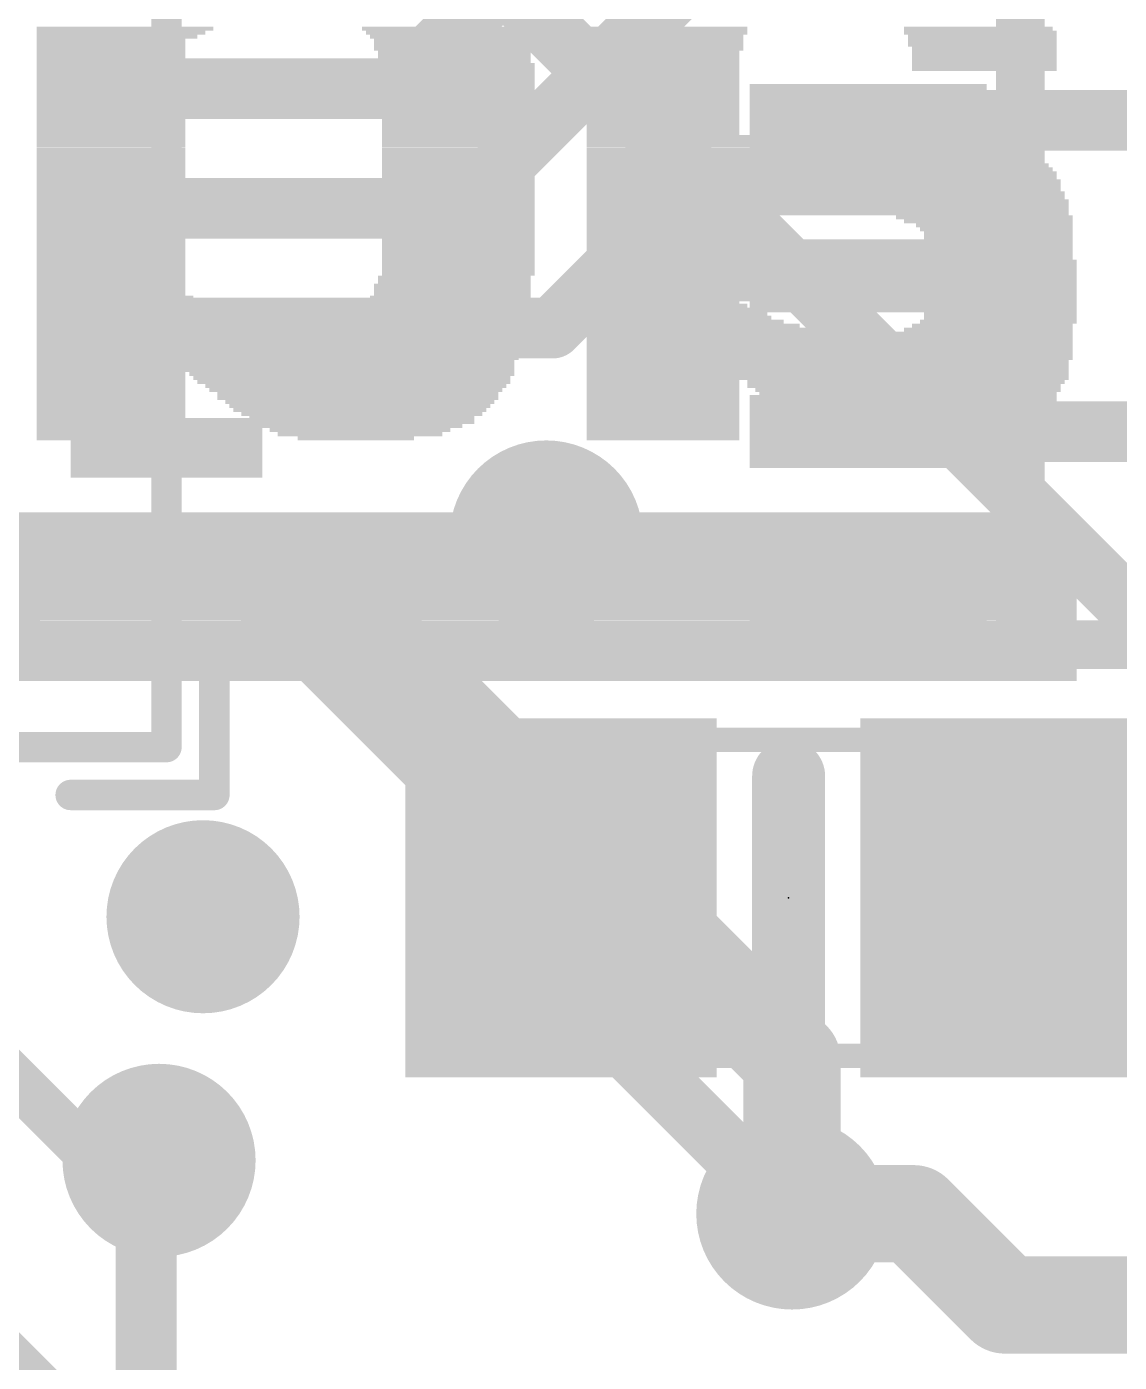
# Model space of a CAD drawing. Extents: x -0.1 to 28.1, y -0.3 to 29.2.
# Drawn here: x 14.84 to 19.4, y 9.16 to 14.74 of the extents above; entities that cross this region are included whole.
import ezdxf

# ---------------------------------------------------------------- set-up
doc = ezdxf.new("R2010")
doc.units = 0
for name, color, linetype in [('1', 12, 'CONTINUOUS'), ('16', 132, 'CONTINUOUS'), ('18', 110, 'CONTINUOUS'), ('21', 40, 'CONTINUOUS'), ('22', 6, 'CONTINUOUS'), ('23', 53, 'CONTINUOUS'), ('51', 253, 'CONTINUOUS')]:
    doc.layers.add(name, color=color, linetype=linetype)

# ---------------------------------------------------------------- blocks, each defined once
blk = doc.blocks.new('RECT')
blk.add_solid([(-0.5, -0.5), (0.5, -0.5), (-0.5, 0.5), (0.5, 0.5)])
blk = doc.blocks.new('ROUNDV')
at = {"const_width": 0.5}
blk.add_lwpolyline([(0, -0.25, 1), (0, 0.25, 1), (0, -0.25)], format="xyb", dxfattribs=at)

msp = doc.modelspace()

# ---------------------------------------------------------------- linework, layer by layer
at = {"layer": '1'}
for points, const_width in [([(16.3828, 14.4778), (17.399, 15.494)], 0.254), ([(16.6448, 13.9778), (17.653, 14.986)], 0.254), ([(16.3828, 14.4778), (15.422, 14.4778)], 0.254), ([(18.3516, 14.3452), (20.9608, 14.3452)], 0.254), ([(15.422, 13.9778), (16.6448, 13.9778)], 0.254), ([(17.0338, 13.4778), (17.272, 13.716)], 0.254), ([(17.272, 13.716), (17.9498, 13.716)], 0.254), ([(17.9498, 13.716), (17.9706, 13.6952)], 0.254), ([(17.9706, 13.6952), (18.3516, 13.6952)], 0.254), ([(15.422, 13.4778), (17.0338, 13.4778)], 0.254), ([(18.3516, 13.0452), (19.9748, 13.0452)], 0.254), ([(15.422, 12.4778), (15.7082, 12.4778)], 0.2032), ([(15.7082, 12.4778), (15.7082, 12.4598)], 0.254), ([(15.7082, 12.4598), (17.0696, 11.0984)], 0.254), ([(17.0696, 10.7434), (17.0696, 11.0984)], 0.254), ([(18.034, 9.779), (17.0696, 10.7434)], 0.254), ([(14.626, 10.502), (15.126, 10.002)], 0.2032), ([(13.945, 10.002), (14.999, 8.948)], 0.2032), ([(15.126, 10.002), (15.391, 10.002)], 0.2032), ([(18.542, 9.779), (18.034, 9.779)], 0.4064), ([(18.923, 9.398), (18.542, 9.779)], 0.4064), ([(22.647, 9.398), (18.923, 9.398)], 0.4064)]:
    msp.add_lwpolyline(points, dxfattribs=dict(at, const_width=const_width))
for points, const_width in [([(15.422, 14.5413, 1), (15.422, 14.4143)], 0.127), ([(16.3379, 14.5227, 1), (16.4277, 14.4329)], 0.127), ([(16.3828, 14.4143, 1), (16.3828, 14.5413)], 0.127), ([(18.3516, 14.4087, 1), (18.3516, 14.2817)], 0.127), ([(15.422, 14.0413, 1), (15.422, 13.9143)], 0.127), ([(16.5999, 14.0227, 1), (16.6897, 13.9329)], 0.127), ([(16.6448, 13.9143, 1), (16.6448, 14.0413)], 0.127), ([(17.272, 13.7795, 1), (17.272, 13.6525)], 0.127), ([(17.3169, 13.6711, 1), (17.2271, 13.7609)], 0.127), ([(17.9947, 13.7609, 1), (17.9049, 13.6711)], 0.127), ([(17.9498, 13.6525, 1), (17.9498, 13.7795)], 0.127), ([(17.9706, 13.7587, 1), (17.9706, 13.6317)], 0.127), ([(17.9257, 13.6503, 1), (18.0155, 13.7401)], 0.127), ([(18.3516, 13.6317, 1), (18.3516, 13.7587)], 0.127), ([(15.422, 13.5413, 1), (15.422, 13.4143)], 0.127), ([(16.9889, 13.5227, 1), (17.0787, 13.4329)], 0.127), ([(17.0338, 13.4143, 1), (17.0338, 13.5413)], 0.127), ([(18.3516, 13.1087, 1), (18.3516, 12.9817)], 0.127), ([(15.422, 12.5286, 1), (15.422, 12.427)], 0.1016), ([(15.7717, 12.4778, 1), (15.6447, 12.4778)], 0.127), ([(15.7531, 12.5047, 1), (15.6633, 12.4149)], 0.127), ([(15.7082, 12.427, 1), (15.7082, 12.5286)], 0.1016), ([(15.6447, 12.4598, 1), (15.7717, 12.4598)], 0.127), ([(17.1331, 11.0984, 1), (17.0061, 11.0984)], 0.127), ([(17.0247, 11.0535, 1), (17.1145, 11.1433)], 0.127), ([(17.1145, 10.7883, 1), (17.0247, 10.6985)], 0.127), ([(17.0061, 10.7434, 1), (17.1331, 10.7434)], 0.127), ([(15.126, 10.0528, 1), (15.126, 9.9512)], 0.1016), ([(15.391, 9.9512, 1), (15.391, 10.0528)], 0.1016), ([(15.0901, 9.9661, 1), (15.1619, 10.0379)], 0.1016), ([(18.034, 9.8806, 1), (18.034, 9.6774)], 0.2032), ([(18.6138, 9.8508, 1), (18.4702, 9.7072)], 0.2032), ([(18.542, 9.6774, 1), (18.542, 9.8806)], 0.2032), ([(17.9891, 9.7341, 1), (18.0789, 9.8239)], 0.127), ([(18.923, 9.4996, 1), (18.923, 9.2964)], 0.2032), ([(18.8512, 9.3262, 1), (18.9948, 9.4698)], 0.2032)]:
    msp.add_lwpolyline(points, format="xyb", dxfattribs=dict(at, const_width=const_width))
at = {"layer": '16'}
for points, const_width in [([(16.51, 15.24), (20.701, 11.049)], 0.254), ([(12.547, 10.196), (14.8288, 12.4778)], 0.4064), ([(15.9772, 12.4778), (14.8288, 12.4778)], 0.4064), ([(15.9772, 12.4778), (18.034, 10.421)], 0.4064), ([(18.034, 10.421), (18.034, 9.779)], 0.4064), ([(15.337, 10.002), (15.337, 5.685)], 0.254), ([(15.391, 10.002), (15.337, 10.002)], 0.2032)]:
    msp.add_lwpolyline(points, dxfattribs=dict(at, const_width=const_width))
for points, const_width in [([(14.8288, 12.5794, 1), (14.8288, 12.3762)], 0.2032), ([(14.9006, 12.406, 1), (14.757, 12.5496)], 0.2032), ([(16.049, 12.5496, 1), (15.9054, 12.406)], 0.2032), ([(15.9772, 12.3762, 1), (15.9772, 12.5794)], 0.2032), ([(18.1356, 10.421, 1), (17.9324, 10.421)], 0.2032), ([(17.9622, 10.3492, 1), (18.1058, 10.4928)], 0.2032), ([(15.4005, 10.002, 1), (15.2735, 10.002)], 0.127), ([(15.337, 10.0528, 1), (15.337, 9.9512)], 0.1016), ([(15.391, 9.9512, 1), (15.391, 10.0528)], 0.1016), ([(17.9324, 9.779, 1), (18.1356, 9.779)], 0.2032)]:
    msp.add_lwpolyline(points, format="xyb", dxfattribs=dict(at, const_width=const_width))
at = {"layer": '21'}
for points, const_width in [([(23.5522, 12.1556), (18.9866, 12.1556)], 0.2032), ([(15.622, 11.5278), (15.622, 12.1278)], 0.127), ([(18.0196, 11.6064), (18.0196, 10.5904)], 0.3048), ([(15.022, 11.5278), (15.622, 11.5278)], 0.127)]:
    msp.add_lwpolyline(points, dxfattribs=dict(at, const_width=const_width))
for points, const_width in [([(18.9866, 12.2064, 1), (18.9866, 12.1048)], 0.1016), ([(15.6538, 12.1278, 1), (15.5902, 12.1278)], 0.0635), ([(18.0958, 11.6064, 1), (17.9434, 11.6064)], 0.1524), ([(15.022, 11.5596, 1), (15.022, 11.4961)], 0.0635), ([(15.5902, 11.5278, 1), (15.6538, 11.5278)], 0.0635), ([(15.622, 11.4961, 1), (15.622, 11.5596)], 0.0635), ([(17.9434, 10.5904, 1), (18.0958, 10.5904)], 0.1524)]:
    msp.add_lwpolyline(points, format="xyb", dxfattribs=dict(at, const_width=const_width))
at = {"layer": '23'}
msp.add_point((18.0196, 11.0984), dxfattribs=at)
at = {"layer": '51'}
for points, const_width in [([(18.9866, 17.1848), (18.9866, 12.1556)], 0.2032), ([(15.422, 16.7278), (15.422, 11.7278)], 0.127), ([(15.422, 11.7278), (10.422, 11.7278)], 0.127), ([(17.6386, 11.7584), (18.4006, 11.7584)], 0.1016), ([(17.6636, 10.4384), (18.4006, 10.4384)], 0.1016)]:
    msp.add_lwpolyline(points, dxfattribs=dict(at, const_width=const_width))
for points, const_width in [([(18.9358, 12.1556, 1), (19.0374, 12.1556)], 0.1016), ([(15.422, 11.696, 1), (15.422, 11.7596)], 0.0635), ([(17.6386, 11.7838, 1), (17.6386, 11.733)], 0.0508), ([(18.4006, 11.733, 1), (18.4006, 11.7838)], 0.0508), ([(15.3902, 11.7278, 1), (15.4538, 11.7278)], 0.0635), ([(17.6636, 10.4638, 1), (17.6636, 10.413)], 0.0508), ([(18.4006, 10.413, 1), (18.4006, 10.4638)], 0.0508)]:
    msp.add_lwpolyline(points, format="xyb", dxfattribs=dict(at, const_width=const_width))

# ---------------------------------------------------------------- block references
at = {"layer": '1', "rotation": 270}
for p, xscale, yscale in [((15.422, 14.4778), 0.25, 0.8), ((18.3516, 14.3452), 0.3048, 0.9906), ((15.422, 13.9778), 0.25, 0.8), ((18.3516, 13.6952), 0.3048, 0.9906), ((15.422, 13.4778), 0.25, 0.8), ((18.3516, 13.0452), 0.3048, 0.9906), ((15.422, 12.9778), 0.25, 0.8), ((15.422, 12.4778), 0.25, 0.8), ((18.3516, 12.3952), 0.3048, 0.9906)]:
    msp.add_blockref('RECT', p, dxfattribs=dict(at, xscale=xscale, yscale=yscale))
at = {"layer": '1', "xscale": 1.3, "yscale": 1.5}
for p in [(17.0696, 11.0984), (18.9696, 11.0984)]:
    msp.add_blockref('RECT', p, dxfattribs=at)
at = {"layer": '18'}
for p, xscale, yscale in [((17.0076, 12.6054), 0.8064, 0.8064), ((17.0076, 12.6054), 0.8064, 0.8064), ((15.5746, 11.0194), 0.8064, 0.8064), ((15.5746, 11.0194), 0.8064, 0.8064), ((15.391, 10.002), 0.8064, 0.8064), ((15.391, 10.002), 0.8064, 0.8064), ((18.034, 9.779), 0.8001, 0.8001), ((18.034, 9.779), 0.8001, 0.8001)]:
    msp.add_blockref('ROUNDV', p, dxfattribs=dict(at, xscale=xscale, yscale=yscale))
at = {"layer": '22', "rotation": 180}
for p, xscale, yscale in [((15.2489, 14.7278), 0.7376, 0.0168), ((16.5816, 14.7278), 0.6873, 0.0168), ((17.5121, 14.7278), 0.6705, 0.0168), ((18.8113, 14.7278), 0.6203, 0.0168), ((15.2154, 14.6943), 0.6706, 0.0167), ((15.2322, 14.711), 0.7041, 0.0168), ((15.1903, 14.6775), 0.6203, 0.0168), ((15.1903, 14.6607), 0.6203, 0.0168), ((16.59, 14.711), 0.6706, 0.0168), ((16.5984, 14.6943), 0.6538, 0.0167), ((16.6152, 14.6775), 0.6538, 0.0168), ((16.6152, 14.6607), 0.6538, 0.0168), ((17.5037, 14.6943), 0.6538, 0.0167), ((17.5037, 14.6775), 0.6538, 0.0168), ((17.5037, 14.6607), 0.6538, 0.0168), ((17.5121, 14.711), 0.6705, 0.0168), ((18.8196, 14.711), 0.637, 0.0168), ((18.828, 14.6943), 0.6202, 0.0167), ((18.828, 14.6775), 0.6202, 0.0168), ((18.828, 14.6607), 0.6202, 0.0168), ((15.1903, 14.644), 0.6203, 0.0167), ((15.1903, 14.6272), 0.6203, 0.0168), ((15.1903, 14.6104), 0.6203, 0.0168), ((16.6152, 14.644), 0.6538, 0.0167), ((16.6236, 14.6272), 0.6371, 0.0168), ((16.6236, 14.6104), 0.6371, 0.0168), ((17.5037, 14.644), 0.6538, 0.0167), ((17.4953, 14.6272), 0.637, 0.0168), ((17.4953, 14.6104), 0.637, 0.0168), ((18.8363, 14.644), 0.6035, 0.0167), ((18.8363, 14.6272), 0.6035, 0.0168), ((18.8363, 14.6104), 0.6035, 0.0168), ((15.1903, 14.5937), 0.6203, 0.0167), ((15.1903, 14.5769), 0.6203, 0.0168), ((15.1903, 14.5601), 0.6203, 0.0168), ((16.6236, 14.5937), 0.6371, 0.0167), ((16.6403, 14.5769), 0.637, 0.0168), ((16.6403, 14.5601), 0.637, 0.0168), ((17.4953, 14.5937), 0.637, 0.0167), ((17.4953, 14.5769), 0.637, 0.0168), ((17.4953, 14.5601), 0.637, 0.0168), ((18.8363, 14.5937), 0.6035, 0.0167), ((18.8363, 14.5769), 0.6035, 0.0168), ((18.8363, 14.5601), 0.6035, 0.0168), ((15.1903, 14.5434), 0.6203, 0.0167), ((15.1903, 14.5266), 0.6203, 0.0168), ((15.1903, 14.5099), 0.6203, 0.0167), ((16.6403, 14.5434), 0.637, 0.0167), ((16.6403, 14.5266), 0.637, 0.0168), ((16.6403, 14.5099), 0.637, 0.0167), ((17.4953, 14.5434), 0.637, 0.0167), ((17.4953, 14.5266), 0.637, 0.0168), ((17.4953, 14.5099), 0.637, 0.0167), ((15.1903, 14.4931), 0.6203, 0.0168), ((15.1903, 14.4763), 0.6203, 0.0168), ((15.1903, 14.4596), 0.6203, 0.0167), ((15.1903, 14.4428), 0.6203, 0.0168), ((16.6403, 14.4931), 0.637, 0.0168), ((16.6403, 14.4763), 0.637, 0.0168), ((16.6403, 14.4596), 0.637, 0.0167), ((16.6403, 14.4428), 0.637, 0.0168), ((17.4953, 14.4931), 0.637, 0.0168), ((17.4953, 14.4763), 0.637, 0.0168), ((17.4953, 14.4596), 0.637, 0.0167), ((17.4953, 14.4428), 0.637, 0.0168), ((15.1903, 14.426), 0.6203, 0.0168), ((15.1903, 14.4093), 0.6203, 0.0167), ((15.1903, 14.3925), 0.6203, 0.0168), ((16.6403, 14.426), 0.637, 0.0168), ((16.6403, 14.4093), 0.637, 0.0167), ((16.6403, 14.3925), 0.637, 0.0168), ((17.4953, 14.426), 0.637, 0.0168), ((17.4953, 14.4093), 0.637, 0.0167), ((17.4953, 14.3925), 0.637, 0.0168), ((15.1903, 14.3757), 0.6203, 0.0168), ((15.1903, 14.359), 0.6203, 0.0167), ((15.1903, 14.3422), 0.6203, 0.0168), ((16.6403, 14.3757), 0.637, 0.0168), ((16.6403, 14.359), 0.637, 0.0167), ((16.6403, 14.3422), 0.637, 0.0168), ((17.4953, 14.3757), 0.637, 0.0168), ((17.4953, 14.359), 0.637, 0.0167), ((17.4953, 14.3422), 0.637, 0.0168), ((15.1903, 14.3255), 0.6203, 0.0167), ((15.1903, 14.3087), 0.6203, 0.0168), ((15.1903, 14.2919), 0.6203, 0.0168), ((15.1903, 14.2752), 0.6203, 0.0167), ((16.6403, 14.3255), 0.637, 0.0167), ((16.6403, 14.3087), 0.637, 0.0168), ((16.6403, 14.2919), 0.637, 0.0168), ((16.6403, 14.2752), 0.637, 0.0167), ((17.4953, 14.3255), 0.637, 0.0167), ((17.4953, 14.3087), 0.637, 0.0168), ((17.4953, 14.2919), 0.637, 0.0168), ((18.0653, 14.2752), 1.7769, 0.0167), ((18.4006, 14.2919), 1.0059, 0.0168), ((18.434, 14.3087), 0.8047, 0.0168), ((18.4424, 14.3255), 0.6538, 0.0167), ((15.1903, 14.2584), 0.6203, 0.0168), ((15.1903, 14.2416), 0.6203, 0.0168), ((15.1903, 14.2248), 0.6203, 0.0167), ((16.6403, 14.2584), 0.637, 0.0168), ((16.6403, 14.2416), 0.637, 0.0168), ((16.6403, 14.2248), 0.637, 0.0167), ((18.0988, 14.2416), 1.844, 0.0168), ((18.1072, 14.2248), 1.8608, 0.0167), ((18.0821, 14.2584), 1.8105, 0.0168), ((15.1903, 14.2081), 0.6203, 0.0168), ((15.1903, 14.1913), 0.6203, 0.0168), ((15.1903, 14.1745), 0.6203, 0.0167), ((16.6403, 14.2081), 0.637, 0.0168), ((16.6403, 14.1913), 0.637, 0.0168), ((16.6403, 14.1745), 0.637, 0.0167), ((18.1156, 14.2081), 1.8775, 0.0168), ((18.1324, 14.1913), 1.9111, 0.0168), ((18.1324, 14.1745), 1.9111, 0.0167), ((15.1903, 14.1578), 0.6203, 0.0168), ((15.1903, 14.141), 0.6203, 0.0168), ((15.1903, 14.1242), 0.6203, 0.0167), ((15.1903, 14.1075), 0.6203, 0.0168), ((16.6403, 14.1578), 0.637, 0.0168), ((16.6403, 14.141), 0.637, 0.0168), ((16.6403, 14.1242), 0.637, 0.0167), ((16.6403, 14.1075), 0.637, 0.0168), ((18.1407, 14.1578), 1.9278, 0.0168), ((18.1491, 14.141), 1.9446, 0.0168), ((18.1575, 14.1242), 1.9613, 0.0167), ((18.1575, 14.1075), 1.9613, 0.0168), ((15.1903, 14.0907), 0.6203, 0.0167), ((15.1903, 14.074), 0.6203, 0.0168), ((15.1903, 14.0572), 0.6203, 0.0168), ((16.6403, 14.0907), 0.637, 0.0167), ((16.6403, 14.074), 0.637, 0.0168), ((16.6403, 14.0572), 0.637, 0.0168), ((18.1659, 14.0907), 1.9781, 0.0167), ((18.1659, 14.074), 1.9781, 0.0168), ((18.1659, 14.0572), 1.9781, 0.0168), ((15.1903, 14.0404), 0.6203, 0.0167), ((15.1903, 14.0237), 0.6203, 0.0168), ((15.1903, 14.0069), 0.6203, 0.0168), ((16.6403, 14.0404), 0.637, 0.0167), ((16.6403, 14.0237), 0.637, 0.0168), ((16.6403, 14.0069), 0.637, 0.0168), ((18.1743, 14.0404), 1.9949, 0.0167), ((18.1743, 14.0237), 1.9949, 0.0168), ((18.1826, 14.0069), 2.0116, 0.0168), ((15.1903, 13.9901), 0.6203, 0.0167), ((15.1903, 13.9734), 0.6203, 0.0168), ((15.1903, 13.9566), 0.6203, 0.0168), ((15.1903, 13.9398), 0.6203, 0.0167), ((16.6403, 13.9901), 0.637, 0.0167), ((16.6403, 13.9734), 0.637, 0.0168), ((16.6403, 13.9566), 0.637, 0.0168), ((16.6403, 13.9398), 0.637, 0.0167), ((18.1826, 13.9901), 2.0116, 0.0167), ((18.1826, 13.9734), 2.0116, 0.0168), ((18.1826, 13.9566), 2.0116, 0.0168), ((17.4953, 13.9398), 0.637, 0.0167), ((18.8364, 13.9398), 0.7376, 0.0167), ((15.1903, 13.9231), 0.6203, 0.0168), ((15.1903, 13.9064), 0.6203, 0.0167), ((15.1903, 13.8896), 0.6203, 0.0168), ((16.6403, 13.9231), 0.637, 0.0168), ((16.6403, 13.9064), 0.637, 0.0167), ((16.6403, 13.8896), 0.637, 0.0168), ((17.4953, 13.9231), 0.637, 0.0168), ((17.4953, 13.9064), 0.637, 0.0167), ((17.4953, 13.8896), 0.637, 0.0168), ((18.8531, 13.9231), 0.7041, 0.0168), ((18.8783, 13.9064), 0.6538, 0.0167), ((18.8867, 13.8896), 0.637, 0.0168), ((15.1903, 13.8728), 0.6203, 0.0168), ((15.1903, 13.8561), 0.6203, 0.0167), ((15.1903, 13.8393), 0.6203, 0.0168), ((16.6403, 13.8728), 0.637, 0.0168), ((16.6403, 13.8561), 0.637, 0.0167), ((16.6403, 13.8393), 0.637, 0.0168), ((17.4953, 13.8728), 0.637, 0.0168), ((17.4953, 13.8561), 0.637, 0.0167), ((17.4953, 13.8393), 0.637, 0.0168), ((18.8951, 13.8728), 0.6203, 0.0168), ((18.8951, 13.8561), 0.6203, 0.0167), ((18.9034, 13.8393), 0.6035, 0.0168), ((15.1903, 13.8225), 0.6203, 0.0168), ((15.1903, 13.8058), 0.6203, 0.0167), ((15.1903, 13.789), 0.6203, 0.0168), ((15.1903, 13.7722), 0.6203, 0.0168), ((16.6403, 13.8225), 0.637, 0.0168), ((16.6403, 13.8058), 0.637, 0.0167), ((16.6403, 13.789), 0.637, 0.0168), ((16.6403, 13.7722), 0.637, 0.0168), ((17.4953, 13.8225), 0.637, 0.0168), ((17.4953, 13.8058), 0.637, 0.0167), ((17.4953, 13.789), 0.637, 0.0168), ((17.4953, 13.7722), 0.637, 0.0168), ((18.9034, 13.8225), 0.6035, 0.0168), ((18.9034, 13.8058), 0.6035, 0.0167), ((18.9034, 13.789), 0.6035, 0.0168), ((18.9034, 13.7722), 0.6035, 0.0168), ((15.1903, 13.7555), 0.6203, 0.0167), ((15.1903, 13.7387), 0.6203, 0.0168), ((15.1903, 13.7219), 0.6203, 0.0168), ((16.6403, 13.7555), 0.637, 0.0167), ((16.6403, 13.7387), 0.637, 0.0168), ((16.6403, 13.7219), 0.637, 0.0168), ((17.4953, 13.7555), 0.637, 0.0167), ((17.4953, 13.7387), 0.637, 0.0168), ((17.4953, 13.7219), 0.637, 0.0168), ((18.9119, 13.7555), 0.6203, 0.0167), ((18.9119, 13.7387), 0.6203, 0.0168), ((18.9119, 13.7219), 0.6203, 0.0168), ((15.1903, 13.7052), 0.6203, 0.0167), ((15.1903, 13.6884), 0.6203, 0.0168), ((15.1903, 13.6717), 0.6203, 0.0167), ((16.6236, 13.6884), 0.6371, 0.0168), ((16.6236, 13.6717), 0.6371, 0.0167), ((16.6403, 13.7052), 0.637, 0.0167), ((17.4953, 13.7052), 0.637, 0.0167), ((17.4953, 13.6884), 0.637, 0.0168), ((17.4953, 13.6717), 0.637, 0.0167), ((18.9119, 13.7052), 0.6203, 0.0167), ((18.9119, 13.6884), 0.6203, 0.0168), ((18.9119, 13.6717), 0.6203, 0.0167), ((15.207, 13.6046), 0.6538, 0.0168), ((15.1903, 13.6549), 0.6203, 0.0168), ((15.1903, 13.6381), 0.6203, 0.0168), ((15.1903, 13.6214), 0.6203, 0.0167), ((16.6068, 13.6046), 0.6706, 0.0168), ((16.6152, 13.6549), 0.6538, 0.0168), ((16.6152, 13.6381), 0.6538, 0.0168), ((16.6152, 13.6214), 0.6538, 0.0167), ((17.4953, 13.6549), 0.637, 0.0168), ((17.4953, 13.6381), 0.637, 0.0168), ((17.4953, 13.6214), 0.637, 0.0167), ((17.4953, 13.6046), 0.637, 0.0168), ((18.9119, 13.6549), 0.6203, 0.0168), ((18.9119, 13.6381), 0.6203, 0.0168), ((18.9119, 13.6214), 0.6203, 0.0167), ((18.9119, 13.6046), 0.6203, 0.0168), ((15.2405, 13.5711), 0.7208, 0.0167), ((15.2322, 13.5878), 0.7041, 0.0168), ((15.2741, 13.5543), 0.7879, 0.0168), ((16.5816, 13.5543), 0.6873, 0.0168), ((16.59, 13.5711), 0.6706, 0.0167), ((16.6068, 13.5878), 0.6706, 0.0168), ((17.4953, 13.5878), 0.637, 0.0168), ((17.5288, 13.5543), 0.704, 0.0168), ((17.5121, 13.5711), 0.6705, 0.0167), ((18.9119, 13.5878), 0.6203, 0.0168), ((18.9119, 13.5711), 0.6203, 0.0167), ((18.9119, 13.5543), 0.6203, 0.0168), ((15.9027, 13.5208), 2.0452, 0.0167), ((15.9027, 13.504), 2.0452, 0.0168), ((15.316, 13.5375), 0.8717, 0.0168), ((16.5481, 13.5375), 0.7544, 0.0168), ((17.554, 13.5375), 0.7543, 0.0168), ((17.5875, 13.504), 0.8214, 0.0168), ((17.5624, 13.5208), 0.7711, 0.0167), ((18.8951, 13.504), 0.6538, 0.0168), ((18.9034, 13.5375), 0.6371, 0.0168), ((18.9034, 13.5208), 0.6371, 0.0167), ((15.9027, 13.4873), 2.0452, 0.0167), ((15.9027, 13.4705), 2.0452, 0.0168), ((15.9027, 13.4537), 2.0452, 0.0168), ((15.8943, 13.437), 2.0284, 0.0167), ((17.6211, 13.4873), 0.8885, 0.0167), ((17.6546, 13.4705), 0.9555, 0.0168), ((18.191, 13.4537), 2.0284, 0.0168), ((18.191, 13.437), 2.0284, 0.0167), ((18.8531, 13.4705), 0.7041, 0.0168), ((18.8699, 13.4873), 0.6706, 0.0167), ((15.8943, 13.4202), 2.0284, 0.0168), ((15.8943, 13.4034), 2.0284, 0.0168), ((15.8943, 13.3867), 2.0284, 0.0167), ((18.191, 13.4202), 2.0284, 0.0168), ((18.191, 13.4034), 2.0284, 0.0168), ((18.191, 13.3867), 2.0284, 0.0167), ((15.8943, 13.3699), 2.0284, 0.0168), ((15.886, 13.3531), 2.0117, 0.0168), ((15.8776, 13.3364), 1.9949, 0.0167), ((18.191, 13.3699), 2.0284, 0.0168), ((18.191, 13.3531), 2.0284, 0.0168), ((18.1826, 13.3364), 2.0116, 0.0167), ((15.8776, 13.3196), 1.9949, 0.0168), ((15.8776, 13.3028), 1.9949, 0.0168), ((15.1903, 13.2861), 0.6203, 0.0167), ((15.1903, 13.2693), 0.6203, 0.0168), ((16.196, 13.2861), 1.3579, 0.0167), ((16.196, 13.2693), 1.3243, 0.0168), ((18.1826, 13.3196), 2.0116, 0.0168), ((18.1826, 13.3028), 2.0116, 0.0168), ((18.1826, 13.2861), 2.0116, 0.0167), ((18.1826, 13.2693), 2.0116, 0.0168), ((15.1903, 13.2526), 0.6203, 0.0167), ((15.1903, 13.2358), 0.6203, 0.0168), ((15.1903, 13.219), 0.6203, 0.0168), ((16.2045, 13.2526), 1.3075, 0.0167), ((16.2128, 13.2358), 1.2573, 0.0168), ((16.2128, 13.219), 1.2238, 0.0168), ((17.4953, 13.2526), 0.637, 0.0167), ((17.4953, 13.2358), 0.637, 0.0168), ((17.4953, 13.219), 0.637, 0.0168), ((18.5095, 13.2526), 1.3244, 0.0167), ((18.5011, 13.2358), 1.3076, 0.0168), ((18.5178, 13.219), 1.2741, 0.0168), ((15.1903, 13.2023), 0.6203, 0.0167), ((15.1903, 13.1855), 0.6203, 0.0168), ((15.1903, 13.1687), 0.6203, 0.0168), ((16.2213, 13.2023), 1.1735, 0.0167), ((16.2213, 13.1855), 1.1735, 0.0168), ((16.2296, 13.1687), 1.1232, 0.0168), ((17.4953, 13.2023), 0.637, 0.0167), ((17.4953, 13.1855), 0.637, 0.0168), ((17.4953, 13.1687), 0.637, 0.0168), ((18.5178, 13.2023), 1.2405, 0.0167), ((18.5263, 13.1855), 1.2237, 0.0168), ((18.543, 13.1687), 1.1902, 0.0168), ((15.1903, 13.152), 0.6203, 0.0167), ((15.1903, 13.1352), 0.6203, 0.0168), ((15.1903, 13.1184), 0.6203, 0.0168), ((15.1903, 13.1017), 0.6203, 0.0167), ((16.2296, 13.152), 1.0896, 0.0167), ((16.2296, 13.1352), 1.0562, 0.0168), ((16.238, 13.1184), 1.0058, 0.0168), ((16.238, 13.1017), 0.9388, 0.0167), ((17.4953, 13.152), 0.637, 0.0167), ((17.4953, 13.1352), 0.637, 0.0168), ((17.4953, 13.1184), 0.637, 0.0168), ((17.4953, 13.1017), 0.637, 0.0167), ((18.5346, 13.152), 1.1399, 0.0167), ((18.543, 13.1352), 1.1232, 0.0168), ((18.5515, 13.1184), 1.0729, 0.0168), ((18.5514, 13.1017), 1.0058, 0.0167), ((15.1903, 13.0849), 0.6203, 0.0168), ((15.1903, 13.0682), 0.6203, 0.0167), ((15.1903, 13.0514), 0.6203, 0.0168), ((16.2463, 13.0849), 0.9221, 0.0168), ((16.238, 13.0682), 0.8382, 0.0167), ((16.2296, 13.0514), 0.7544, 0.0168), ((17.4953, 13.0849), 0.637, 0.0168), ((17.4953, 13.0682), 0.637, 0.0167), ((17.4953, 13.0514), 0.637, 0.0168), ((18.5598, 13.0849), 0.989, 0.0168), ((18.5598, 13.0682), 0.922, 0.0167), ((18.5598, 13.0514), 0.8214, 0.0168), ((15.1903, 13.0346), 0.6203, 0.0168), ((15.1903, 13.0179), 0.6203, 0.0167), ((16.2296, 13.0346), 0.6874, 0.0168), ((16.2128, 13.0179), 0.4861, 0.0167), ((17.4953, 13.0346), 0.637, 0.0168), ((17.4953, 13.0179), 0.637, 0.0167), ((18.5598, 13.0346), 0.7879, 0.0168), ((18.5598, 13.0179), 0.5868, 0.0167), ((12.223, 12.6993), 13.998, 0.0168), ((12.223, 12.6826), 13.998, 0.0167), ((12.223, 12.6658), 13.998, 0.0168), ((12.223, 12.6491), 13.998, 0.0167), ((12.223, 12.6323), 13.998, 0.0168), ((12.223, 12.6155), 13.998, 0.0168), ((15.8022, 12.5988), 6.8397, 0.0167), ((15.8022, 12.582), 6.8397, 0.0168), ((15.8022, 12.5652), 6.8397, 0.0168), ((15.8022, 12.5485), 6.8397, 0.0167), ((15.8022, 12.5317), 6.8397, 0.0168), ((15.8022, 12.5149), 6.8397, 0.0168), ((15.8022, 12.4982), 6.8397, 0.0167), ((15.8022, 12.4814), 6.8397, 0.0168), ((15.8022, 12.4646), 6.8397, 0.0168), ((15.8022, 12.4479), 6.8397, 0.0167), ((15.8022, 12.4311), 6.8397, 0.0168), ((15.8022, 12.4144), 6.8397, 0.0167), ((15.8022, 12.3976), 6.8397, 0.0168), ((15.8022, 12.3808), 6.8397, 0.0168), ((15.8022, 12.3641), 6.8397, 0.0167), ((15.8022, 12.3473), 6.8397, 0.0168), ((15.8022, 12.3305), 6.8397, 0.0168), ((15.8022, 12.3138), 6.8397, 0.0167), ((15.8022, 12.297), 6.8397, 0.0168), ((15.8022, 12.2802), 6.8397, 0.0168), ((15.8022, 12.2635), 6.8397, 0.0167), ((15.8022, 12.2467), 6.8397, 0.0168), ((15.8022, 12.23), 6.8397, 0.0167), ((15.8022, 12.2132), 6.8397, 0.0168), ((15.8022, 12.1964), 6.8397, 0.0168), ((15.8022, 12.1797), 6.8397, 0.0167), ((15.8022, 12.1629), 6.8397, 0.0168), ((15.8022, 12.1461), 6.8397, 0.0168), ((15.8022, 12.1294), 6.8397, 0.0167), ((15.8022, 12.1126), 6.8397, 0.0168), ((15.8022, 12.0958), 6.8397, 0.0168), ((15.8022, 12.0791), 6.8397, 0.0167), ((15.8022, 12.0623), 6.8397, 0.0168), ((15.8022, 12.0455), 6.8397, 0.0168), ((15.8022, 12.0288), 6.8397, 0.0167), ((15.8022, 12.012), 6.8397, 0.0168)]:
    msp.add_blockref('RECT', p, dxfattribs=dict(at, xscale=xscale, yscale=yscale))
at = {"layer": '51', "xscale": 0.2032, "yscale": 0.8382, "rotation": 270}
for p in [(18.5675, 14.3452), (18.5675, 13.6952), (18.5675, 13.0452), (18.5675, 12.3952)]:
    msp.add_blockref('RECT', p, dxfattribs=at)
at = {"layer": '51', "xscale": 0.7501, "yscale": 1.4501}
for p in [(17.3025, 11.0996), (18.7503, 11.0996)]:
    msp.add_blockref('RECT', p, dxfattribs=at)

doc.saveas('drawing.dxf')
